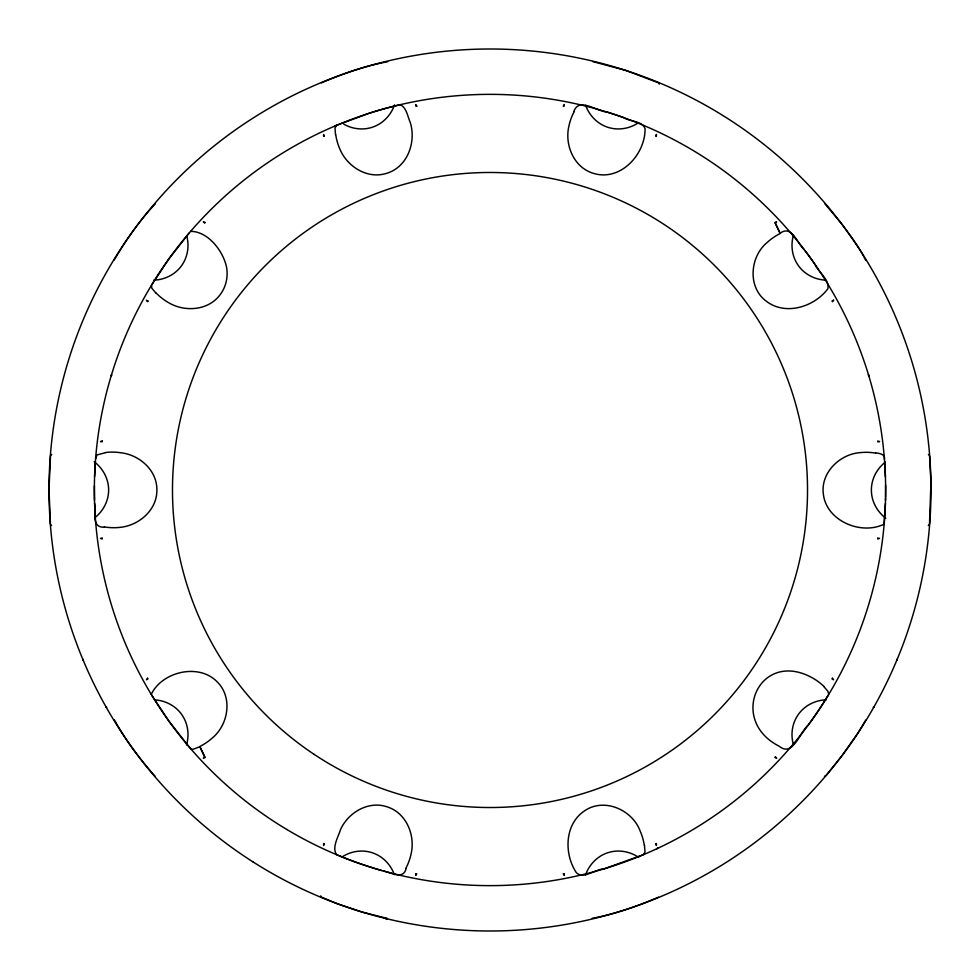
<?xml version="1.0" encoding="UTF-8"?>
<svg xmlns="http://www.w3.org/2000/svg" width="980" height="980" viewBox="0 0 980 980"><rect width="100%" height="100%" fill="white"/><g stroke="black" fill="none" stroke-linecap="round" stroke-linejoin="round"><path stroke-width="1.47" d="M94.386 485.896L94.497 500.241M885.577 496.97L885.614 485.186M885.553 498.048L885.504 500.523M94.595 476.452L95.391 461.445M885.406 503.549L884.107 523.798M95.587 458.885L96.983 454.928L105.509 452.687M865.744 720.067L857.77 733.359L842.641 754.821M114.256 259.933C125.881 239.99 139.662 220.316 155.526 203.632M186.506 744.971C189.422 735.196 188.062 724.11 182.403 715.547A10.817 3.43 54 0 0 180.541 712.962C174.318 705.086 164.505 700.333 154.522 699.879M793.494 235.029C790.615 244.682 791.901 255.596 797.377 264.11A10.878 3.442 54 0 0 799.974 267.663C806.209 275.184 815.764 279.668 825.479 280.121M50.519 455.749L49 489.204L50.421 524.03M929.481 524.251L930.939 482.711M394.573 104.86C391.13 114.709 383.437 123.162 373.576 126.788A10.829 3.442 -18 0 1 370.538 127.78C361.62 130.205 351.845 128.748 343.833 124.203M585.428 875.14C588.796 865.548 596.146 857.267 605.665 853.507A10.878 3.454 -18 0 1 609.462 852.245C619.348 849.501 630.312 851.632 638.715 857.427M573.815 111.806C578.555 96.591 596.404 111.304 606.779 111.99M406.185 868.194C403.527 880.187 391.559 872.641 384.001 871.171M828.48 694.845C822.183 705.257 815.397 715.376 808.169 725.163C799.619 732.538 792.795 757.589 779.125 746.184C727.626 720.092 759.427 649.409 811.563 677.425A470.902 161.124 -59.4 0 1 823.898 686.392M50.691 455.48L51.707 454.426M929.31 524.521L928.293 525.574M841.992 755.678L826.177 775.413L824.474 776.368M189.201 232.995L169.087 258.61L151.52 285.156L151.778 288.144L156.212 293.424M883.874 524.263C861.016 535.386 826.25 520.919 823.347 494.018C820.456 472.838 839.762 453.973 860.317 452.613A470.915 161.063 84.3 0 1 875.606 453.103M321.403 82.859C342.584 73.782 365.124 65.795 387.725 61.716M658.597 897.141C637.417 906.243 614.877 914.181 592.275 918.285M199.896 746.699L204.6 756.94L203.338 758.128L205.151 757.491L199.896 746.699L192.778 749.382L191.321 749.149L188.871 746.613L168.989 721.255L151.52 694.845M780.105 233.301L775.401 223.06L776.662 221.872L774.849 222.509L780.105 233.301C791.816 224.298 797.181 243.579 804.335 249.741M190.586 231.378C207.87 231.157 223.342 251.113 226.588 267.332C228.083 275.993 226.405 285.229 221.59 292.616A10.89 3.405 -54 0 1 219.226 295.85C207.295 310.746 184.203 312.106 168.438 302.575A470.89 161.063 -59.7 0 1 156.335 293.228M94.595 517.893C102.814 511.609 108.253 501.662 108.596 491.274A10.89 3.467 -90 0 0 108.547 487.673C107.886 477.468 102.312 467.901 94.215 461.739M885.406 462.107C877.296 468.305 871.882 478.081 871.428 488.322A10.829 3.418 -90 0 0 871.428 491.507C871.784 502.017 877.492 511.94 885.785 518.261M369.252 113.239L336.569 125.33L335.013 127.902L335.503 134.775M637.894 123.1C629.797 128.392 619.495 130.328 610.087 127.927A10.878 3.454 18 0 1 606.277 126.726C596.673 123.125 589.054 114.966 585.66 105.338M342.106 856.9C350.203 851.608 360.505 849.672 369.913 852.073A10.878 3.454 18 0 1 373.723 853.274C383.327 856.875 390.947 865.034 394.34 874.662M336.569 125.33L334.364 126.31L336.899 125.183M370.036 112.982L375.426 111.316M604.574 868.684L643.431 854.67L644.987 852.098L644.497 845.226M375.989 111.144C384.05 108.768 392.147 106.453 400.355 104.738C406.651 107.727 407.656 116.62 410.228 122.39C416.231 141.23 408.17 165.351 388.876 172.554A10.89 3.405 -18 0 1 385.067 173.766C366.655 178.826 347.165 166.331 340.011 149.364A470.89 161.051 -23.7 0 1 335.736 134.677M604.011 868.856C595.362 869.174 583.443 879.648 576.35 872.666C563.831 853.899 564.505 824.009 584.656 810.791C603.925 797.451 631.965 809.541 639.989 830.636A470.89 161.063 -23.7 0 1 644.277 845.311M592.692 61.556L625.681 70.389L658.585 82.859M387.308 918.444L361.743 911.939M153.713 280.158C163.929 279.9 174.048 275.184 180.443 267.16A10.878 3.454 -54 0 0 182.758 263.902C187.94 255.694 189.287 245.306 186.764 235.972M826.287 699.842C816.352 700.1 806.491 704.559 800.084 712.215A10.89 3.442 -54 0 0 797.463 715.755C792.097 724.012 790.676 734.571 793.236 744.028M875.581 452.834C879.232 453.262 885.528 454.157 884.45 459.399M104.419 527.167C90.724 527.975 96.322 511.523 94.582 503.206M385.716 918.493L387.37 918.86L385.361 918.407M382.065 870.632L376.92 869.138M375.769 868.795L361.13 864.066M360.677 911.608L337.255 903.707L321.416 897.141M607.674 112.259L610.136 113.043M610.908 113.288C615.146 114.648 619.372 116.081 623.562 117.588C629.92 121.74 642.5 120.797 645.061 128.674C645.428 154.056 621.1 180.871 594.774 173.73A10.866 3.405 18 0 1 591.357 172.639C573.288 166.049 564.627 144.329 568.878 126.261A470.878 161.051 12.3 0 1 574.023 111.855M360.113 863.711C352.163 860.955 344.311 857.929 336.569 854.67C331.595 847.577 338.345 836.92 340.477 829.668C347.876 813.106 367.169 801.248 385.226 806.27A10.89 3.405 18 0 1 389.023 807.508C406.872 814.258 415.312 835.805 411.122 853.739A470.902 161.063 12.3 0 1 405.965 868.133M824.915 203.742L841.771 224.04M155.085 776.258C139.699 759.047 125.256 739.851 114.293 719.614M928.44 454.487L929.212 455.271M50.789 524.729L51.56 525.513M823.788 686.576L827.757 691.072L828.762 694.061M805.07 250.696L808.757 255.645M842.445 224.922C850.64 236.388 859.779 247.756 865.708 260.386M809.235 256.295L814.123 263.118M814.748 264.012C818.19 272.158 830.011 279.766 827.831 288.818C814.209 306.936 785.519 315.989 766.372 301.264C747.226 287.275 749.786 256.356 767.61 242.085A470.902 161.063 48.3 0 1 780.252 233.473M658.989 83.398L659.27 84.145M320.73 895.855L321.011 896.602M929.579 455.97L930.914 481.596M151.288 694.306C161.994 671.655 199.05 662.688 217.339 682.031C232.799 697.319 228.524 724.575 212.391 737.916A470.902 161.063 48.3 0 1 199.749 746.527M884.646 462.046L885.418 476.795M104.395 526.922A470.89 161.063 84.3 0 0 119.683 527.399C138.045 525.807 155.918 511.156 156.825 492.083A10.89 3.405 90 0 0 156.837 488.089C156.041 469.359 138.793 454.671 120.761 452.76A470.731 161.051 -84.5 0 0 105.522 452.503M896.81 659.454L896.798 660.251L896.81 659.454M323.621 843.572L323.584 845.495L324.319 843.915L323.621 843.572M656.416 134.505L656.38 136.428L655.681 136.085L656.416 134.505M111.524 374.789L111.414 375.793L111.524 374.789M102.324 441.024L102.214 441.796L100.487 441.576L102.324 441.024M877.786 538.204L877.676 538.976L879.513 538.424L877.786 538.204M416.01 873.707L415.679 875.422L416.782 873.842L416.01 873.707M564.321 104.578L563.99 106.293L563.218 106.159L564.321 104.578M147.931 301.056L147.576 301.754L146.412 300.223L147.931 301.056M832.424 678.246L832.069 678.944L833.588 679.777L832.424 678.246M874.05 706.739L873.425 707.242L874.05 706.739M147.576 678.246L146.412 679.777L147.931 678.944L147.576 678.246M833.588 300.223L832.424 301.754L832.069 301.056L833.588 300.223M205.151 222.509L204.6 223.06L203.338 221.872L205.151 222.509M775.401 756.94L774.849 757.491L776.662 758.128L775.401 756.94M657.666 848.141L656.882 848.705L657.666 848.141M106.575 707.242L105.95 706.739L106.575 707.242M324.319 136.085L323.621 136.428L323.584 134.505L324.319 136.085M656.38 843.572L655.681 843.915L656.416 845.495L656.38 843.572M83.19 659.454L83.202 660.251L83.19 659.454M868.782 375.732L868.476 374.789L868.782 375.732M416.782 106.159L416.01 106.293L415.679 104.578L416.782 106.159M563.99 873.707L563.218 873.842L564.321 875.422L563.99 873.707M102.214 538.204L100.487 538.424L102.324 538.976L102.214 538.204M879.513 441.576L877.786 441.796L877.676 441.024L879.513 441.576M314.286 754.465A317.52 317.52 0 0 0 806.895 509.943A317.52 317.52 0 0 0 348.819 205.592A317.52 317.52 0 0 0 314.286 754.465M286.871 829.509A395.638 395.638 0 0 0 885.589 496.149A395.638 395.638 0 0 0 297.528 144.329A395.638 395.638 0 0 0 286.871 829.509M252.901 861.837A441 441 0 0 0 930.571 509.416A441 441 0 0 0 286.528 98.747A441 441 0 0 0 252.901 861.837"/></g></svg>
